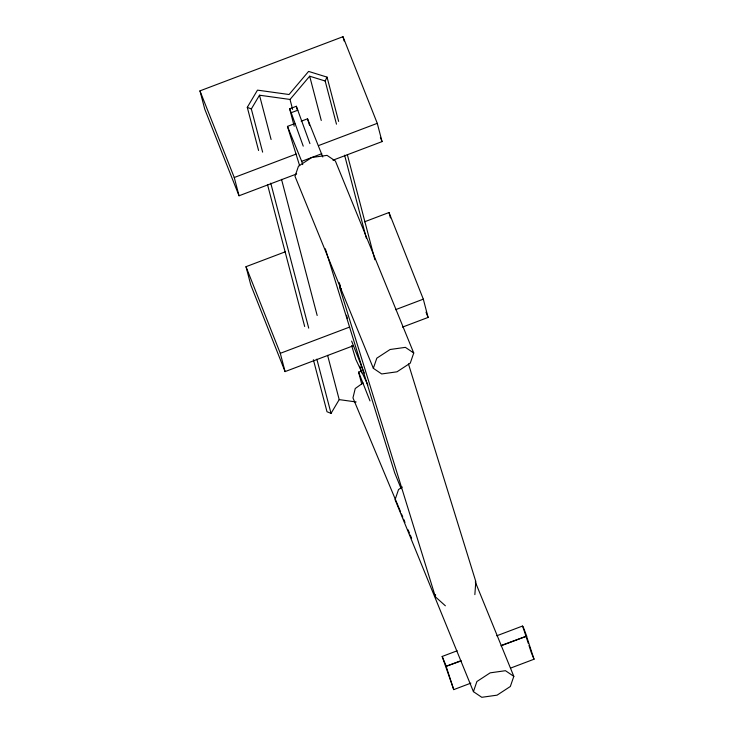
<?xml version="1.0" encoding="UTF-8"?>
<svg xmlns="http://www.w3.org/2000/svg" width="734" height="734" viewBox="0 0 734 734"><rect width="100%" height="100%" fill="white"/><g stroke="black" fill="none" stroke-linecap="round" stroke-linejoin="round"><path stroke-width="1.1" d="M445.373 605.798L435.418 596.861L339.631 287.37L339.796 285.196M435.418 596.861L435.583 594.687M474.852 594.632L475.815 581.557L408.462 363.936M373.34 368.303L376.817 358.174L390.093 349.503L405.388 347.356L413.737 353.008L410.269 363.137L396.993 371.808L381.698 373.955L373.34 368.303L294.995 176.316L298.472 166.187L311.739 157.507L327.034 155.369L335.392 161.012L413.737 353.008M473.421 691.648L476.898 681.528L490.165 672.849L505.46 670.702L513.818 676.353L510.341 686.483L497.074 695.162L481.779 697.3L473.421 691.648L395.076 499.661L398.544 489.532L402.342 487.055M336.475 124.174L325.171 81.006L327.043 77.125L308.592 71.409L289.058 94.512L257.478 90.135L247.285 107.329L258.588 150.507M262.634 152.14L251.331 108.971L259.487 95.209L290.022 99.448L309.675 76.198L325.171 81.006M313.372 359.715L326.997 411.737L331.043 413.37L339.2 399.617L327.603 355.339M363.064 382.928L355.238 388.525L352.962 397.874L400.59 511.855M296.674 173.94L239.036 195.776L204.749 109.137L199.96 90.869L342.98 36.7L377.276 123.34L382.056 141.607L332.961 160.195M294.206 126.202L289.646 108.806L296.343 106.274L309.932 143.616M303.234 146.149L291.196 112.706L297.885 110.173M299.637 165.746L287.462 126.404L294.857 123.596M301.188 121.202L307.528 118.798L322.795 156.984M239.036 195.776L234.256 177.509L296.16 154.067M318.574 145.571L377.276 123.34M302.72 164.59L301.702 161.306L321.776 153.709M353.384 345.723L285.076 371.597L250.789 284.957L246 266.69L285.489 251.734M364.477 221.824L389.02 212.521L423.316 299.16L428.096 317.427L402.48 327.125M285.076 371.597L280.296 353.329L349.668 327.052M395.562 309.675L423.316 299.16M361.724 384.075L358.596 372.12L361.467 371.037M470.87 683.134L453.74 689.621L442.171 656.462L457.163 650.783M496.771 635.782L522.47 626.056L523.131 626.68L526.673 636.13L500.983 645.856M447.208 665.894L460.053 661.031M501.808 645.223L526.673 636.13M453.74 689.621L446.134 666.307L461.374 660.857M510.488 668.133L534.04 659.215L526.425 635.892M339.2 399.617L356.155 401.966M247.285 107.329L251.331 108.971M339.631 287.37L341.292 288.866M442.171 656.462L446.382 666.536M367.89 384.983L355.761 359.275L351.65 345.595M531.847 653.966L534.04 659.215M401.47 513.965L402.792 517.131M403.672 519.241L404.994 522.415M408.086 529.801L409.407 532.967M410.288 535.077L411.609 538.242M475.293 581.943L513.818 676.353M287.462 126.404L301.702 161.306M401.159 488.716L394.681 472.843L325.346 248.808M380.386 137.377L382.056 141.607M426.004 312.143L428.096 317.427M289.646 108.806L291.196 112.706M351.614 341.081L364.275 373.065M358.596 372.12L369.991 400.911M199.96 90.869L234.256 177.509M246 266.69L280.296 353.329M522.47 626.056L523.461 628.708M523.801 629.598L528.296 643.379M528.985 645.498L531.407 652.911M307.528 118.798L309.564 125.358M339.246 282.618L340.264 285.902M342.98 36.7L344.108 40.994M389.02 212.521L390.433 217.897M327.043 77.125L338.631 121.404M347.329 154.608L374.863 259.772M344.595 155.168L366.33 238.183M309.675 76.198L321.263 120.477M296.343 106.274L297.197 109.54M290.022 99.448L292.627 109.403M346.54 315.29L347.411 318.611M359.871 366.211L361.614 372.854M259.487 95.209L271.085 139.488M281.517 179.335L317.171 315.482M270.754 183.133L308.72 328.144M316.84 359.137L331.043 413.37M267.571 184.821L304.674 326.502"/></g></svg>
